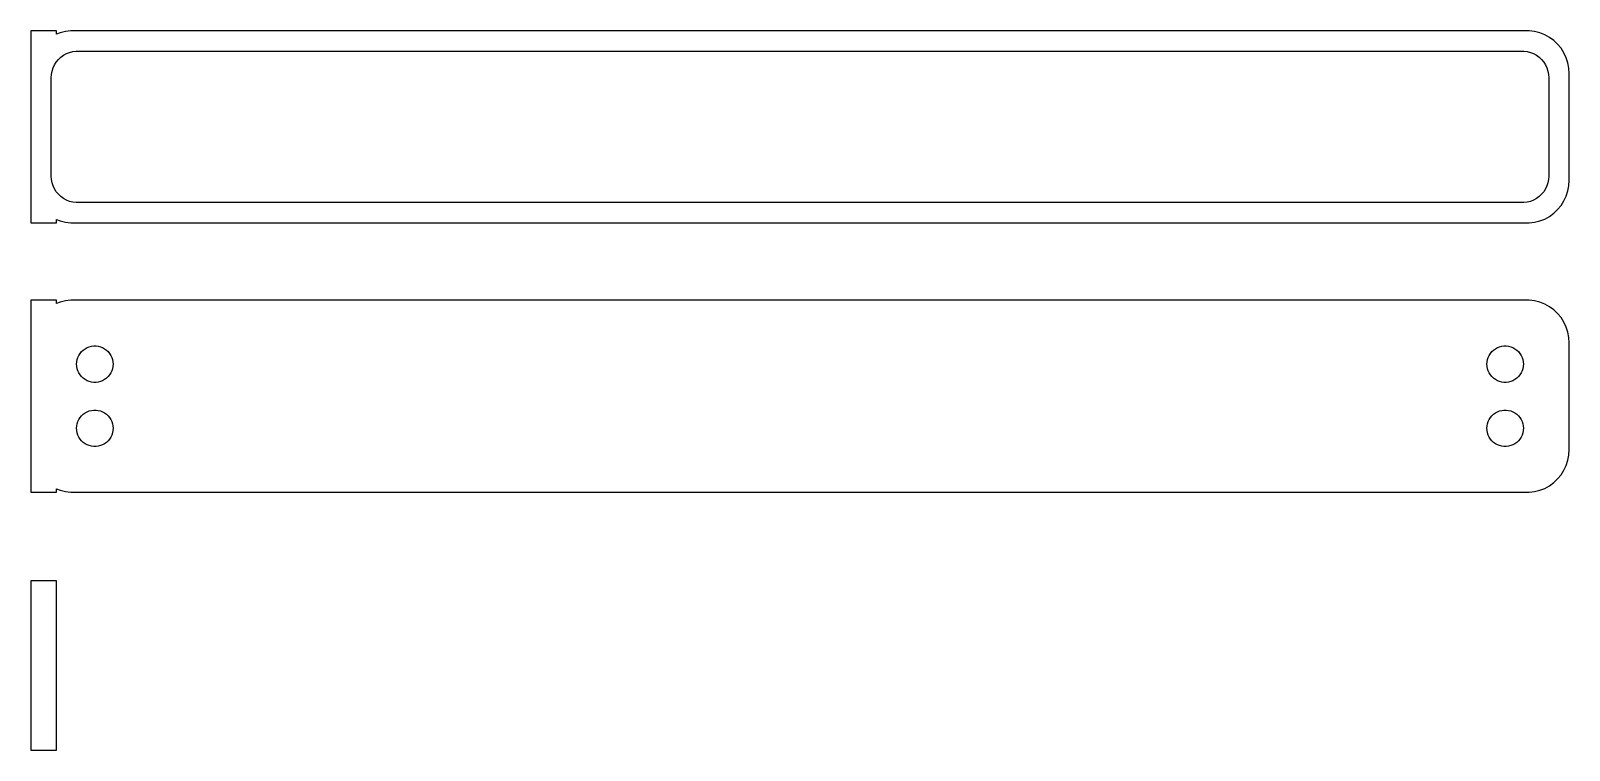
# Model space of a CAD drawing. Header units: metres. Extents: x -90 to 90, y 22 to 106.
import ezdxf

# ---------------------------------------------------------------- set-up
doc = ezdxf.new("R2010")
doc.units = ezdxf.units.M

msp = doc.modelspace()

# ---------------------------------------------------------------- linework, layer by layer
for p, q in [((-87, 105.74), (-90, 105.74)), ((-90, 105.74), (-90, 83.2599)), ((-87, 105.325), (-87, 105.74)), ((-86.5451, 105.505), (-87, 105.325)), ((-85.9369, 105.661), (-86.5451, 105.505)), ((-85.3139, 105.74), (-85.9369, 105.661)), ((85.3139, 105.74), (-85.3139, 105.74)), ((85.9369, 105.661), (85.3139, 105.74)), ((86.5451, 105.505), (85.9369, 105.661)), ((87.1289, 105.274), (86.5451, 105.505)), ((87.6791, 104.972), (87.1289, 105.274)), ((88.1871, 104.603), (87.6791, 104.972)), ((88.6448, 104.173), (88.1871, 104.603)), ((-86.7692, 102.381), (-86.4843, 102.649)), ((-86.4843, 102.649), (-86.168, 102.878)), ((-86.168, 102.878), (-85.8254, 103.067)), ((-85.8254, 103.067), (-85.4619, 103.211)), ((-85.4619, 103.211), (-85.0833, 103.308)), ((-85.0833, 103.308), (-84.6955, 103.357)), ((-84.6955, 103.357), (84.6955, 103.357)), ((84.6955, 103.357), (85.0833, 103.308)), ((85.0833, 103.308), (85.4619, 103.211)), ((85.4619, 103.211), (85.8254, 103.067)), ((85.8254, 103.067), (86.168, 102.878)), ((86.168, 102.878), (86.4843, 102.649)), ((86.4843, 102.649), (86.7692, 102.381)), ((89.0451, 103.689), (88.6448, 104.173)), ((89.3815, 103.159), (89.0451, 103.689)), ((89.6489, 102.591), (89.3815, 103.159)), ((-87.5884, 100.64), (-87.5151, 101.024)), ((-87.5151, 101.024), (-87.3943, 101.396)), ((-87.3943, 101.396), (-87.2279, 101.75)), ((-87.2279, 101.75), (-87.0184, 102.08)), ((-87.0184, 102.08), (-86.7692, 102.381)), ((86.7692, 102.381), (87.0184, 102.08)), ((87.0184, 102.08), (87.2279, 101.75)), ((87.2279, 101.75), (87.3943, 101.396)), ((87.3943, 101.396), (87.5151, 101.024)), ((87.5151, 101.024), (87.5884, 100.64)), ((89.8429, 101.993), (89.6489, 102.591)), ((89.9606, 101.377), (89.8429, 101.993)), ((90, 100.75), (89.9606, 101.377)), ((-87.6129, 100.25), (-87.5884, 100.64)), ((-87.6129, 88.75), (-87.6129, 100.25)), ((87.5884, 100.64), (87.6129, 100.25)), ((87.6129, 100.25), (87.6129, 88.75)), ((90, 88.25), (90, 100.75)), ((-87.5884, 88.3598), (-87.6129, 88.75)), ((-87.5151, 87.9759), (-87.5884, 88.3598)), ((87.5884, 88.3598), (87.5151, 87.9759)), ((87.6129, 88.75), (87.5884, 88.3598)), ((89.9606, 87.6233), (90, 88.25)), ((-87.3943, 87.6041), (-87.5151, 87.9759)), ((-87.2279, 87.2504), (-87.3943, 87.6041)), ((-87.0184, 86.9203), (-87.2279, 87.2504)), ((-86.7692, 86.6191), (-87.0184, 86.9203)), ((-86.4843, 86.3515), (-86.7692, 86.6191)), ((86.7692, 86.6191), (86.4843, 86.3515)), ((87.0184, 86.9203), (86.7692, 86.6191)), ((87.2279, 87.2504), (87.0184, 86.9203)), ((87.3943, 87.6041), (87.2279, 87.2504)), ((87.5151, 87.9759), (87.3943, 87.6041)), ((89.3815, 85.8412), (89.6489, 86.4094)), ((89.6489, 86.4094), (89.8429, 87.0066)), ((89.8429, 87.0066), (89.9606, 87.6233)), ((-86.168, 86.1217), (-86.4843, 86.3515)), ((-85.8254, 85.9333), (-86.168, 86.1217)), ((-85.4619, 85.7894), (-85.8254, 85.9333)), ((-85.0833, 85.6922), (-85.4619, 85.7894)), ((-84.6955, 85.6432), (-85.0833, 85.6922)), ((84.6955, 85.6432), (-84.6955, 85.6432)), ((85.0833, 85.6922), (84.6955, 85.6432)), ((85.4619, 85.7894), (85.0833, 85.6922)), ((85.8254, 85.9333), (85.4619, 85.7894)), ((86.168, 86.1217), (85.8254, 85.9333)), ((86.4843, 86.3515), (86.168, 86.1217)), ((88.1871, 84.3974), (88.6448, 84.8273)), ((88.6448, 84.8273), (89.0451, 85.3111)), ((89.0451, 85.3111), (89.3815, 85.8412)), ((-90, 83.2599), (-87, 83.2599)), ((-87, 83.6748), (-86.5451, 83.4947)), ((-87, 83.2599), (-87, 83.6748)), ((-86.5451, 83.4947), (-85.9369, 83.3386)), ((-85.9369, 83.3386), (-85.3139, 83.2599)), ((-85.3139, 83.2599), (85.3139, 83.2599)), ((85.3139, 83.2599), (85.9369, 83.3386)), ((85.9369, 83.3386), (86.5451, 83.4947)), ((86.5451, 83.4947), (87.1289, 83.7259)), ((87.1289, 83.7259), (87.6791, 84.0284)), ((87.6791, 84.0284), (88.1871, 84.3974)), ((-87, 74.2293), (-90, 74.2293)), ((-90, 74.2293), (-90, 51.7707)), ((-87, 73.8252), (-87, 74.2293)), ((-86.5451, 74.0053), (-87, 73.8252)), ((-85.9369, 74.1614), (-86.5451, 74.0053)), ((-85.3139, 74.2401), (-85.9369, 74.1614)), ((85.3139, 74.2401), (-85.3139, 74.2401)), ((85.9369, 74.1614), (85.3139, 74.2401)), ((86.5451, 74.0053), (85.9369, 74.1614)), ((87.1289, 73.7741), (86.5451, 74.0053)), ((87.6791, 73.4716), (87.1289, 73.7741)), ((88.1871, 73.1026), (87.6791, 73.4716)), ((88.6448, 72.6727), (88.1871, 73.1026)), ((89.0451, 72.1889), (88.6448, 72.6727)), ((89.3815, 71.6588), (89.0451, 72.1889)), ((89.6489, 71.0906), (89.3815, 71.6588)), ((89.8429, 70.4934), (89.6489, 71.0906)), ((89.9606, 69.8767), (89.8429, 70.4934)), ((-83.8611, 68.3953), (-83.6441, 68.5529)), ((-83.6441, 68.5529), (-83.4092, 68.6821)), ((-83.4092, 68.6821), (-83.1598, 68.7808)), ((-83.1598, 68.7808), (-82.9001, 68.8475)), ((-82.9001, 68.8475), (-82.6341, 68.8811)), ((-82.6341, 68.8811), (-82.3659, 68.8811)), ((-82.3659, 68.8811), (-82.0999, 68.8475)), ((-82.0999, 68.8475), (-81.8401, 68.7808)), ((-81.8401, 68.7808), (-81.5908, 68.6821)), ((-81.5908, 68.6821), (-81.3559, 68.5529)), ((-81.3559, 68.5529), (-81.1389, 68.3953)), ((81.1389, 68.3953), (81.3559, 68.5529)), ((81.3559, 68.5529), (81.5908, 68.6821)), ((81.5908, 68.6821), (81.8401, 68.7808)), ((81.8401, 68.7808), (82.0999, 68.8475)), ((82.0999, 68.8475), (82.3659, 68.8811)), ((82.3659, 68.8811), (82.6341, 68.8811)), ((82.6341, 68.8811), (82.9001, 68.8475)), ((82.9001, 68.8475), (83.1598, 68.7808)), ((83.1598, 68.7808), (83.4092, 68.6821)), ((83.4092, 68.6821), (83.6441, 68.5529)), ((83.6441, 68.5529), (83.8611, 68.3953)), ((90, 69.25), (89.9606, 69.8767)), ((90, 56.75), (90, 69.25)), ((-84.6353, 66.75), (-84.6185, 67.0176)), ((-84.6185, 66.4824), (-84.6353, 66.75)), ((-84.6185, 67.0176), (-84.5682, 67.281)), ((-84.5682, 67.281), (-84.4853, 67.536)), ((-84.4853, 67.536), (-84.3712, 67.7787)), ((-84.3712, 67.7787), (-84.2275, 68.0051)), ((-84.2275, 68.0051), (-84.0566, 68.2117)), ((-84.0566, 68.2117), (-83.8611, 68.3953)), ((-81.1389, 68.3953), (-80.9434, 68.2117)), ((-80.9434, 68.2117), (-80.7725, 68.0051)), ((-80.7725, 68.0051), (-80.6288, 67.7787)), ((-80.6288, 67.7787), (-80.5146, 67.536)), ((-80.5146, 67.536), (-80.4318, 67.281)), ((-80.4318, 67.281), (-80.3815, 67.0176)), ((-80.3815, 67.0176), (-80.3647, 66.75)), ((-80.3647, 66.75), (-80.3815, 66.4824)), ((80.3647, 66.75), (80.3815, 67.0176)), ((80.3815, 66.4824), (80.3647, 66.75)), ((80.3815, 67.0176), (80.4318, 67.281)), ((80.4318, 67.281), (80.5146, 67.536)), ((80.5146, 67.536), (80.6288, 67.7787)), ((80.6288, 67.7787), (80.7725, 68.0051)), ((80.7725, 68.0051), (80.9434, 68.2117)), ((80.9434, 68.2117), (81.1389, 68.3953)), ((83.8611, 68.3953), (84.0566, 68.2117)), ((84.0566, 68.2117), (84.2275, 68.0051)), ((84.2275, 68.0051), (84.3712, 67.7787)), ((84.3712, 67.7787), (84.4853, 67.536)), ((84.4853, 67.536), (84.5682, 67.281)), ((84.5682, 67.281), (84.6185, 67.0176)), ((84.6185, 67.0176), (84.6353, 66.75)), ((84.6353, 66.75), (84.6185, 66.4824)), ((-84.5682, 66.219), (-84.6185, 66.4824)), ((-84.4853, 65.9639), (-84.5682, 66.219)), ((-84.3712, 65.7213), (-84.4853, 65.9639)), ((-84.2275, 65.4949), (-84.3712, 65.7213)), ((-84.0566, 65.2883), (-84.2275, 65.4949)), ((-83.8611, 65.1047), (-84.0566, 65.2883)), ((-83.6441, 64.9471), (-83.8611, 65.1047)), ((-83.4092, 64.8179), (-83.6441, 64.9471)), ((-83.1598, 64.7192), (-83.4092, 64.8179)), ((-81.5908, 64.8179), (-81.8401, 64.7192)), ((-81.3559, 64.9471), (-81.5908, 64.8179)), ((-81.1389, 65.1047), (-81.3559, 64.9471)), ((-80.9434, 65.2883), (-81.1389, 65.1047)), ((-80.7725, 65.4949), (-80.9434, 65.2883)), ((-80.6288, 65.7213), (-80.7725, 65.4949)), ((-80.5146, 65.9639), (-80.6288, 65.7213)), ((-80.4318, 66.219), (-80.5146, 65.9639)), ((-80.3815, 66.4824), (-80.4318, 66.219)), ((80.4318, 66.219), (80.3815, 66.4824)), ((80.5146, 65.9639), (80.4318, 66.219)), ((80.6288, 65.7213), (80.5146, 65.9639)), ((80.7725, 65.4949), (80.6288, 65.7213)), ((80.9434, 65.2883), (80.7725, 65.4949)), ((81.1389, 65.1047), (80.9434, 65.2883)), ((81.3559, 64.9471), (81.1389, 65.1047)), ((81.5908, 64.8179), (81.3559, 64.9471)), ((81.8401, 64.7192), (81.5908, 64.8179)), ((83.4092, 64.8179), (83.1598, 64.7192)), ((83.6441, 64.9471), (83.4092, 64.8179)), ((83.8611, 65.1047), (83.6441, 64.9471)), ((84.0566, 65.2883), (83.8611, 65.1047)), ((84.2275, 65.4949), (84.0566, 65.2883)), ((84.3712, 65.7213), (84.2275, 65.4949)), ((84.4853, 65.9639), (84.3712, 65.7213)), ((84.5682, 66.219), (84.4853, 65.9639)), ((84.6185, 66.4824), (84.5682, 66.219)), ((-82.9001, 64.6525), (-83.1598, 64.7192)), ((-82.6341, 64.6189), (-82.9001, 64.6525)), ((-82.3659, 64.6189), (-82.6341, 64.6189)), ((-82.0999, 64.6525), (-82.3659, 64.6189)), ((-81.8401, 64.7192), (-82.0999, 64.6525)), ((82.0999, 64.6525), (81.8401, 64.7192)), ((82.3659, 64.6189), (82.0999, 64.6525)), ((82.6341, 64.6189), (82.3659, 64.6189)), ((82.9001, 64.6525), (82.6341, 64.6189)), ((83.1598, 64.7192), (82.9001, 64.6525)), ((-83.4092, 61.1821), (-83.1598, 61.2808)), ((-83.1598, 61.2808), (-82.9001, 61.3475)), ((-82.9001, 61.3475), (-82.6341, 61.3811)), ((-82.6341, 61.3811), (-82.3659, 61.3811)), ((-82.3659, 61.3811), (-82.0999, 61.3475)), ((-82.0999, 61.3475), (-81.8401, 61.2808)), ((-81.8401, 61.2808), (-81.5908, 61.1821)), ((81.5908, 61.1821), (81.8401, 61.2808)), ((81.8401, 61.2808), (82.0999, 61.3475)), ((82.0999, 61.3475), (82.3659, 61.3811)), ((82.3659, 61.3811), (82.6341, 61.3811)), ((82.6341, 61.3811), (82.9001, 61.3475)), ((82.9001, 61.3475), (83.1598, 61.2808)), ((83.1598, 61.2808), (83.4092, 61.1821)), ((-84.6353, 59.25), (-84.6185, 59.5176)), ((-84.6185, 59.5176), (-84.5682, 59.781)), ((-84.5682, 59.781), (-84.4853, 60.0361)), ((-84.4853, 60.0361), (-84.3712, 60.2787)), ((-84.3712, 60.2787), (-84.2275, 60.5051)), ((-84.2275, 60.5051), (-84.0566, 60.7117)), ((-84.0566, 60.7117), (-83.8611, 60.8953)), ((-83.8611, 60.8953), (-83.6441, 61.0529)), ((-83.6441, 61.0529), (-83.4092, 61.1821)), ((-81.5908, 61.1821), (-81.3559, 61.0529)), ((-81.3559, 61.0529), (-81.1389, 60.8953)), ((-81.1389, 60.8953), (-80.9434, 60.7117)), ((-80.9434, 60.7117), (-80.7725, 60.5051)), ((-80.7725, 60.5051), (-80.6288, 60.2787)), ((-80.6288, 60.2787), (-80.5146, 60.0361)), ((-80.5146, 60.0361), (-80.4318, 59.781)), ((-80.4318, 59.781), (-80.3815, 59.5176)), ((-80.3815, 59.5176), (-80.3647, 59.25)), ((80.3647, 59.25), (80.3815, 59.5176)), ((80.3815, 59.5176), (80.4318, 59.781)), ((80.4318, 59.781), (80.5146, 60.0361)), ((80.5146, 60.0361), (80.6288, 60.2787)), ((80.6288, 60.2787), (80.7725, 60.5051)), ((80.7725, 60.5051), (80.9434, 60.7117)), ((80.9434, 60.7117), (81.1389, 60.8953)), ((81.1389, 60.8953), (81.3559, 61.0529)), ((81.3559, 61.0529), (81.5908, 61.1821)), ((83.4092, 61.1821), (83.6441, 61.0529)), ((83.6441, 61.0529), (83.8611, 60.8953)), ((83.8611, 60.8953), (84.0566, 60.7117)), ((84.0566, 60.7117), (84.2275, 60.5051)), ((84.2275, 60.5051), (84.3712, 60.2787)), ((84.3712, 60.2787), (84.4853, 60.0361)), ((84.4853, 60.0361), (84.5682, 59.781)), ((84.5682, 59.781), (84.6185, 59.5176)), ((84.6185, 59.5176), (84.6353, 59.25)), ((-84.6185, 58.9824), (-84.6353, 59.25)), ((-84.5682, 58.719), (-84.6185, 58.9824)), ((-84.4853, 58.464), (-84.5682, 58.719)), ((-84.3712, 58.2213), (-84.4853, 58.464)), ((-84.2275, 57.9949), (-84.3712, 58.2213)), ((-84.0566, 57.7883), (-84.2275, 57.9949)), ((-83.8611, 57.6047), (-84.0566, 57.7883)), ((-83.6441, 57.4471), (-83.8611, 57.6047)), ((-81.1389, 57.6047), (-81.3559, 57.4471)), ((-80.9434, 57.7883), (-81.1389, 57.6047)), ((-80.7725, 57.9949), (-80.9434, 57.7883)), ((-80.6288, 58.2213), (-80.7725, 57.9949)), ((-80.5146, 58.464), (-80.6288, 58.2213)), ((-80.4318, 58.719), (-80.5146, 58.464)), ((-80.3815, 58.9824), (-80.4318, 58.719)), ((-80.3647, 59.25), (-80.3815, 58.9824)), ((80.3815, 58.9824), (80.3647, 59.25)), ((80.4318, 58.719), (80.3815, 58.9824)), ((80.5146, 58.464), (80.4318, 58.719)), ((80.6288, 58.2213), (80.5146, 58.464)), ((80.7725, 57.9949), (80.6288, 58.2213)), ((80.9434, 57.7883), (80.7725, 57.9949)), ((81.1389, 57.6047), (80.9434, 57.7883)), ((81.3559, 57.4471), (81.1389, 57.6047)), ((83.8611, 57.6047), (83.6441, 57.4471)), ((84.0566, 57.7883), (83.8611, 57.6047)), ((84.2275, 57.9949), (84.0566, 57.7883)), ((84.3712, 58.2213), (84.2275, 57.9949)), ((84.4853, 58.464), (84.3712, 58.2213)), ((84.5682, 58.719), (84.4853, 58.464)), ((84.6185, 58.9824), (84.5682, 58.719)), ((84.6353, 59.25), (84.6185, 58.9824)), ((-83.4092, 57.3179), (-83.6441, 57.4471)), ((-83.1598, 57.2192), (-83.4092, 57.3179)), ((-82.9001, 57.1525), (-83.1598, 57.2192)), ((-82.6341, 57.1189), (-82.9001, 57.1525)), ((-82.3659, 57.1189), (-82.6341, 57.1189)), ((-82.0999, 57.1525), (-82.3659, 57.1189)), ((-81.8401, 57.2192), (-82.0999, 57.1525)), ((-81.5908, 57.3179), (-81.8401, 57.2192)), ((-81.3559, 57.4471), (-81.5908, 57.3179)), ((81.5908, 57.3179), (81.3559, 57.4471)), ((81.8401, 57.2192), (81.5908, 57.3179)), ((82.0999, 57.1525), (81.8401, 57.2192)), ((82.3659, 57.1189), (82.0999, 57.1525)), ((82.6341, 57.1189), (82.3659, 57.1189)), ((82.9001, 57.1525), (82.6341, 57.1189)), ((83.1598, 57.2192), (82.9001, 57.1525)), ((83.4092, 57.3179), (83.1598, 57.2192)), ((83.6441, 57.4471), (83.4092, 57.3179)), ((89.8429, 55.5066), (89.9606, 56.1233)), ((89.9606, 56.1233), (90, 56.75)), ((89.0451, 53.8111), (89.3815, 54.3412)), ((89.3815, 54.3412), (89.6489, 54.9094)), ((89.6489, 54.9094), (89.8429, 55.5066)), ((86.5451, 51.9947), (87.1289, 52.2259)), ((87.1289, 52.2259), (87.6791, 52.5284)), ((87.6791, 52.5284), (88.1871, 52.8974)), ((88.1871, 52.8974), (88.6448, 53.3273)), ((88.6448, 53.3273), (89.0451, 53.8111)), ((-90, 51.7707), (-87, 51.7707)), ((-87, 51.7707), (-87, 52.1748)), ((-87, 52.1748), (-86.5451, 51.9947)), ((-86.5451, 51.9947), (-85.9369, 51.8386)), ((-85.9369, 51.8386), (-85.3139, 51.7599)), ((-85.3139, 51.7599), (85.3139, 51.7599)), ((85.3139, 51.7599), (85.9369, 51.8386)), ((85.9369, 51.8386), (86.5451, 51.9947)), ((-87, 41.4026), (-90, 41.4026)), ((-90, 41.4026), (-90, 21.5974)), ((-87, 21.5974), (-87, 41.4026)), ((-90, 21.5974), (-87, 21.5974))]:
    msp.add_line(p, q)

doc.saveas('drawing.dxf')
